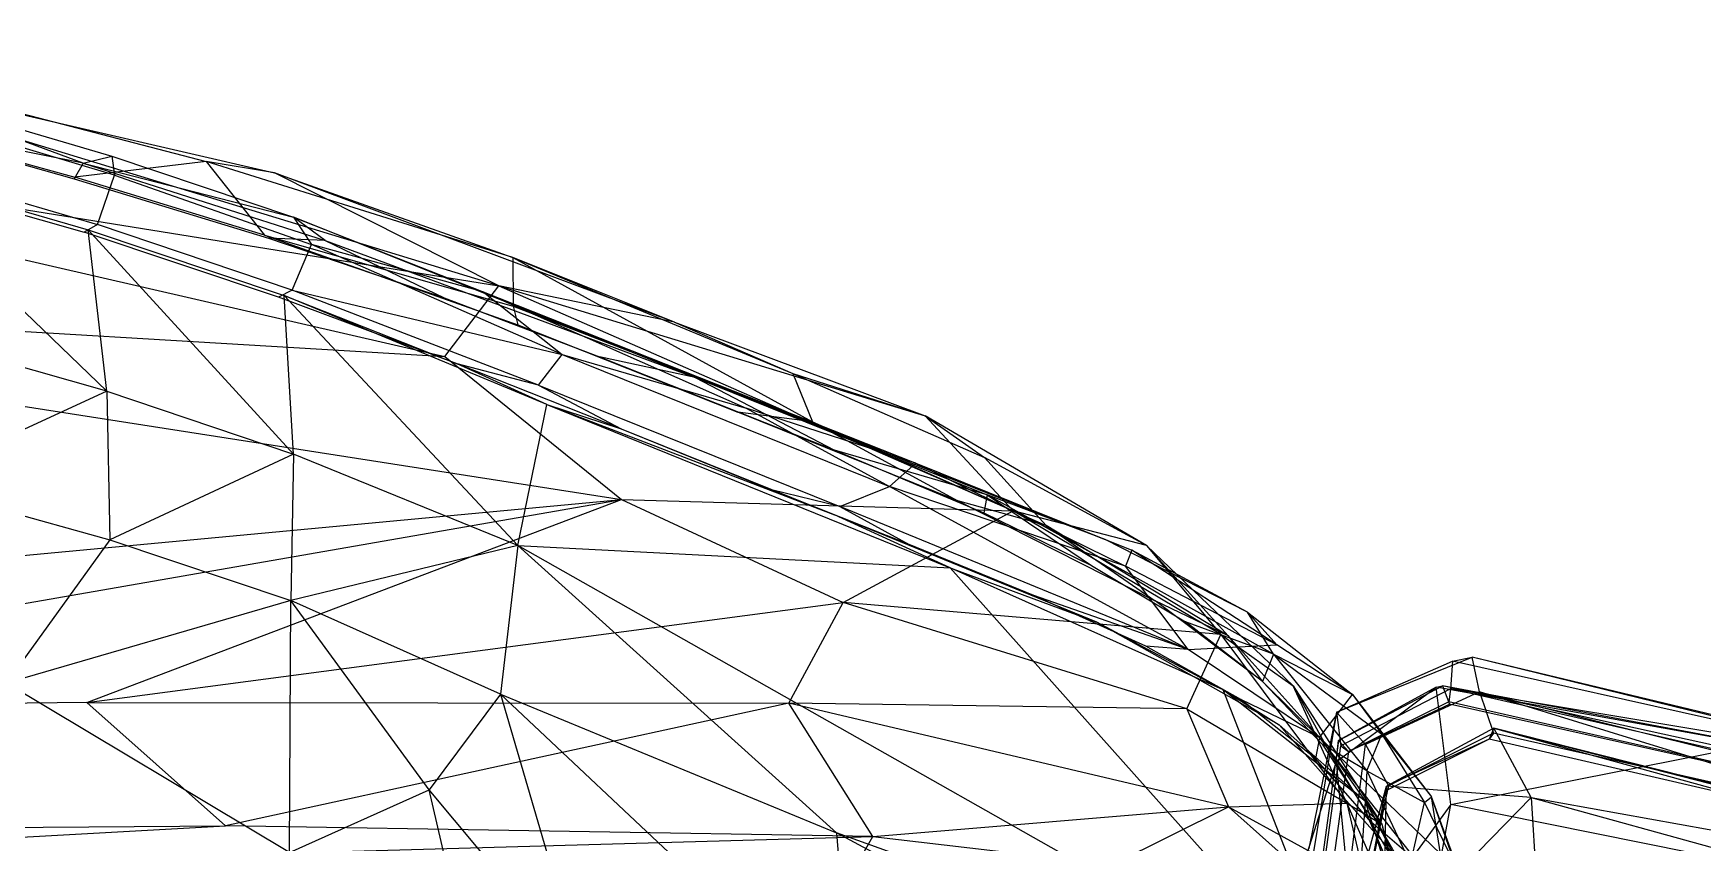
# Model space of a CAD drawing. Extents: x 11992 to 29481, y -6727 to 6811.
# Drawn here: x 17241.6 to 17324.8, y -929.4 to -889 of the extents above; entities that cross this region are included whole.
import ezdxf

# ---------------------------------------------------------------- set-up
doc = ezdxf.new("R2010")
doc.units = 0
doc.header["$MEASUREMENT"] = 0
doc.layers.get('0').update_dxf_attribs({"color": 8, "linetype": 'CONTINUOUS'})

msp = doc.modelspace()

# ---------------------------------------------------------------- linework, layer by layer
for p, q in [((17264.819, -901.636, -1905.94), (17223.566, -889.049, -1805.68)), ((17223.566, -889.049, -1805.68), (17253.644, -896.009, -1854.799)), ((17232.604, -890.831, -1806.711), (17250.234, -895.446, -1839.515)), ((17244.111, -895.52, -1817.021), (17233.565, -891.653, -1794.532)), ((17233.565, -891.653, -1794.532), (17245.539, -895.174, -1814.873)), ((17205.165, -892.037, -1830.814), (17262.122, -905.167, -1935.014)), ((17205.165, -892.037, -1830.814), (17264.819, -901.636, -1905.94)), ((17244.111, -895.52, -1817.021), (17233.147, -893.362, -1798.756)), ((17233.147, -893.362, -1798.756), (17243.654, -896.299, -1817.175)), ((17233.318, -893.357, -1798.525), (17243.687, -896.22, -1816.974)), ((17245.667, -896.125, -1811.964), (17234.921, -892.901, -1793.282)), ((17244.111, -895.52, -1817.021), (17245.539, -895.174, -1814.873)), ((17245.539, -895.174, -1814.873), (17254.588, -898.207, -1835.384)), ((17245.539, -895.174, -1814.873), (17245.667, -896.125, -1811.964)), ((17233.607, -895.948, -1793.688), (17244.154, -898.969, -1812.065)), ((17233.787, -895.803, -1793.783), (17244.346, -898.838, -1812.208)), ((17245.284, -906.898, -1808.182), (17233.787, -895.803, -1793.783)), ((17234.353, -895.535, -1793.017), (17244.821, -898.574, -1811.213)), ((17244.111, -895.52, -1817.021), (17243.654, -896.299, -1817.175)), ((17250.234, -895.446, -1839.515), (17243.687, -896.22, -1816.974)), ((17244.111, -895.52, -1817.021), (17254.588, -898.207, -1835.384)), ((17244.111, -895.52, -1817.021), (17256.159, -899.379, -1843.752)), ((17253.644, -896.009, -1854.799), (17250.234, -895.446, -1839.515)), ((17265.523, -900.222, -1877.182), (17250.234, -895.446, -1839.515)), ((17250.234, -895.446, -1839.515), (17253.147, -899.118, -1837.592)), ((17273.569, -903.451, -1911.038), (17253.644, -896.009, -1854.799)), ((17264.819, -901.636, -1905.94), (17253.644, -896.009, -1854.799)), ((17253.644, -896.009, -1854.799), (17265.523, -900.222, -1877.182)), ((17243.654, -896.299, -1817.175), (17253.339, -899.262, -1838.37)), ((17253.147, -899.118, -1837.592), (17243.687, -896.22, -1816.974)), ((17244.821, -898.574, -1811.213), (17245.667, -896.125, -1811.964)), ((17245.667, -896.125, -1811.964), (17255.486, -899.571, -1833.355)), ((17274.606, -906.214, -1893.97), (17254.588, -898.207, -1835.384)), ((17254.588, -898.207, -1835.384), (17264.036, -901.932, -1857.08)), ((17254.588, -898.207, -1835.384), (17255.486, -899.571, -1833.355)), ((17256.159, -899.379, -1843.752), (17254.588, -898.207, -1835.384)), ((17244.821, -898.574, -1811.213), (17244.154, -898.969, -1812.065)), ((17253.843, -902.207, -1833.311), (17244.154, -898.969, -1812.065)), ((17244.346, -898.838, -1812.208), (17254.584, -910.032, -1828.991)), ((17244.346, -898.838, -1812.208), (17254.128, -902.119, -1833.696)), ((17245.284, -906.898, -1808.182), (17244.346, -898.838, -1812.208)), ((17254.513, -901.849, -1832.361), (17244.821, -898.574, -1811.213)), ((17253.147, -899.118, -1837.592), (17265.536, -902.649, -1869.786)), ((17253.147, -899.118, -1837.592), (17265.765, -903.578, -1870.215)), ((17253.339, -899.262, -1838.37), (17262.091, -902.241, -1860.443)), ((17256.159, -899.379, -1843.752), (17253.339, -899.262, -1838.37)), ((17254.513, -901.849, -1832.361), (17255.486, -899.571, -1833.355)), ((17264.036, -901.932, -1857.08), (17255.486, -899.571, -1833.355)), ((17267.971, -905.058, -1865.402), (17255.486, -899.571, -1833.355)), ((17256.159, -899.379, -1843.752), (17274.606, -906.214, -1893.97)), ((17256.159, -899.379, -1843.752), (17262.091, -902.241, -1860.443)), ((17273.569, -903.451, -1911.038), (17265.523, -900.222, -1877.182)), ((17265.523, -900.222, -1877.182), (17279.479, -906.007, -1917.738)), ((17265.523, -900.222, -1877.182), (17280.459, -908.423, -1914.38)), ((17265.523, -900.222, -1877.182), (17265.536, -902.649, -1869.786)), ((17202.49, -901.607, -1897.579), (17270.937, -912.288, -1986.057)), ((17202.49, -901.607, -1897.579), (17262.122, -905.167, -1935.014)), ((17262.122, -905.167, -1935.014), (17264.819, -901.636, -1905.94)), ((17273.569, -903.451, -1911.038), (17264.819, -901.636, -1905.94)), ((17264.819, -901.636, -1905.94), (17286.072, -908.113, -1949.072)), ((17264.819, -901.636, -1905.94), (17290.453, -912.859, -1989.423)), ((17254.513, -901.849, -1832.361), (17253.843, -902.207, -1833.311)), ((17262.743, -905.524, -1856.097), (17253.843, -902.207, -1833.311)), ((17254.584, -910.032, -1828.991), (17254.128, -902.119, -1833.696)), ((17254.128, -902.119, -1833.696), (17262.739, -905.533, -1856.091)), ((17265.766, -914.588, -1859.261), (17254.128, -902.119, -1833.696)), ((17267.213, -907.551, -1866.118), (17254.128, -902.119, -1833.696)), ((17254.513, -901.849, -1832.361), (17267.971, -905.058, -1865.402)), ((17266.797, -906.597, -1864.392), (17254.513, -901.849, -1832.361)), ((17262.091, -902.241, -1860.443), (17269.83, -905.173, -1881.922)), ((17264.036, -901.932, -1857.08), (17285.608, -910.478, -1921.283)), ((17264.036, -901.932, -1857.08), (17277.155, -907.746, -1892.72)), ((17264.036, -901.932, -1857.08), (17267.971, -905.058, -1865.402)), ((17265.536, -902.649, -1869.786), (17265.765, -903.578, -1870.215)), ((17265.536, -902.649, -1869.786), (17280.459, -908.423, -1914.38)), ((17273.569, -903.451, -1911.038), (17286.072, -908.113, -1949.072)), ((17273.569, -903.451, -1911.038), (17279.479, -906.007, -1917.738)), ((17245.284, -906.898, -1808.182), (17234.765, -903.899, -1789.733)), ((17265.765, -903.578, -1870.215), (17276.728, -907.937, -1902.707)), ((17262.122, -905.167, -1935.014), (17270.937, -912.288, -1986.057)), ((17266.797, -906.597, -1864.392), (17267.971, -905.058, -1865.402)), ((17267.971, -905.058, -1865.402), (17277.155, -907.746, -1892.72)), ((17267.971, -905.058, -1865.402), (17284.29, -911.638, -1914.415)), ((17270.914, -908.775, -1879.08), (17262.739, -905.533, -1856.091)), ((17267.213, -907.551, -1866.118), (17262.739, -905.533, -1856.091)), ((17270.914, -908.765, -1879.078), (17262.743, -905.524, -1856.097)), ((17266.797, -906.597, -1864.392), (17262.743, -905.524, -1856.097)), ((17274.606, -906.214, -1893.97), (17269.83, -905.173, -1881.922)), ((17269.83, -905.173, -1881.922), (17281.543, -909.837, -1917.717)), ((17266.797, -906.597, -1864.392), (17281.811, -912.648, -1909.296)), ((17266.797, -906.597, -1864.392), (17270.914, -908.765, -1879.078)), ((17274.606, -906.214, -1893.97), (17289.157, -912.063, -1941.197)), ((17274.606, -906.214, -1893.97), (17295.046, -914.293, -1959.279)), ((17274.606, -906.214, -1893.97), (17281.543, -909.837, -1917.717)), ((17274.606, -906.214, -1893.97), (17285.608, -910.478, -1921.283)), ((17279.479, -906.007, -1917.738), (17286.072, -908.113, -1949.072)), ((17279.479, -906.007, -1917.738), (17289.026, -910.198, -1950.876)), ((17279.479, -906.007, -1917.738), (17280.459, -908.423, -1914.38)), ((17245.284, -906.898, -1808.182), (17235.299, -911.486, -1793.242)), ((17245.284, -906.898, -1808.182), (17254.584, -910.032, -1828.991)), ((17245.284, -906.898, -1808.182), (17245.432, -914.299, -1811.292)), ((17265.766, -914.588, -1859.261), (17267.213, -907.551, -1866.118)), ((17267.213, -907.551, -1866.118), (17287.317, -915.694, -1927.881)), ((17267.213, -907.551, -1866.118), (17270.914, -908.775, -1879.08)), ((17267.213, -907.551, -1866.118), (17281.549, -913.059, -1911.387)), ((17280.459, -908.423, -1914.38), (17276.728, -907.937, -1902.707)), ((17287.693, -912.356, -1938.411), (17276.728, -907.937, -1902.707)), ((17277.155, -907.746, -1892.72), (17284.29, -911.638, -1914.415)), ((17285.608, -910.478, -1921.283), (17277.155, -907.746, -1892.72)), ((17280.459, -908.423, -1914.38), (17292.094, -913.591, -1954.397)), ((17280.459, -908.423, -1914.38), (17287.693, -912.356, -1938.411)), ((17297.1, -914.588, -1991.382), (17286.072, -908.113, -1949.072)), ((17286.072, -908.113, -1949.072), (17289.026, -910.198, -1950.876)), ((17286.072, -908.113, -1949.072), (17290.453, -912.859, -1989.423)), ((17270.914, -908.765, -1879.078), (17278.414, -911.816, -1901.739)), ((17270.914, -908.775, -1879.08), (17281.549, -913.059, -1911.387)), ((17254.584, -910.032, -1828.991), (17245.432, -914.299, -1811.292)), ((17254.584, -910.032, -1828.991), (17254.454, -917.332, -1831.559)), ((17265.766, -914.588, -1859.261), (17254.584, -910.032, -1828.991)), ((17289.157, -912.063, -1941.197), (17281.543, -909.837, -1917.717)), ((17281.543, -909.837, -1917.717), (17288.988, -912.954, -1943.148)), ((17285.608, -910.478, -1921.283), (17284.29, -911.638, -1914.415)), ((17285.608, -910.478, -1921.283), (17296.362, -914.811, -1958.291)), ((17285.608, -910.478, -1921.283), (17296.049, -915.623, -1954.457)), ((17297.1, -914.588, -1991.382), (17289.026, -910.198, -1950.876)), ((17289.026, -910.198, -1950.876), (17292.094, -913.591, -1954.397)), ((17235.299, -911.486, -1793.242), (17245.432, -914.299, -1811.292)), ((17281.811, -912.648, -1909.296), (17278.414, -911.816, -1901.739)), ((17285.272, -914.532, -1923.489), (17278.414, -911.816, -1901.739)), ((17281.811, -912.648, -1909.296), (17284.29, -911.638, -1914.415)), ((17296.049, -915.623, -1954.457), (17284.29, -911.638, -1914.415)), ((17299.173, -919.765, -1968.149), (17284.29, -911.638, -1914.415)), ((17198.006, -919.133, -2006.77), (17270.937, -912.288, -1986.057)), ((17211.095, -922.727, -2031.351), (17270.937, -912.288, -1986.057)), ((17244.282, -922.418, -2034.602), (17270.937, -912.288, -1986.057)), ((17270.937, -912.288, -1986.057), (17290.453, -912.859, -1989.423)), ((17270.937, -912.288, -1986.057), (17281.983, -917.428, -2018.922)), ((17281.811, -912.648, -1909.296), (17285.272, -914.532, -1923.489)), ((17299.173, -919.765, -1968.149), (17281.811, -912.648, -1909.296)), ((17287.693, -912.356, -1938.411), (17297.537, -917.339, -1975.895)), ((17292.094, -913.591, -1954.397), (17287.693, -912.356, -1938.411)), ((17289.157, -912.063, -1941.197), (17288.988, -912.954, -1943.148)), ((17303.429, -920.002, -1998.616), (17289.157, -912.063, -1941.197)), ((17295.046, -914.293, -1959.279), (17289.157, -912.063, -1941.197)), ((17289.157, -912.063, -1941.197), (17294.352, -915.588, -1963.211)), ((17294.627, -918.402, -1955.212), (17281.549, -913.059, -1911.387)), ((17287.317, -915.694, -1927.881), (17281.549, -913.059, -1911.387)), ((17281.983, -917.428, -2018.922), (17290.453, -912.859, -1989.423)), ((17288.988, -912.954, -1943.148), (17294.352, -915.588, -1963.211)), ((17297.1, -914.588, -1991.382), (17290.453, -912.859, -1989.423)), ((17300.804, -919.023, -2022.403), (17290.453, -912.859, -1989.423)), ((17245.432, -914.299, -1811.292), (17240.274, -921.445, -1812.628)), ((17245.432, -914.299, -1811.292), (17254.454, -917.332, -1831.559)), ((17292.094, -913.591, -1954.397), (17297.537, -917.339, -1975.895)), ((17301.175, -919.089, -1992.252), (17292.094, -913.591, -1954.397)), ((17302.134, -917.909, -1984.059), (17295.046, -914.293, -1959.279)), ((17295.046, -914.293, -1959.279), (17296.362, -914.811, -1958.291)), ((17265.766, -914.588, -1859.261), (17254.454, -917.332, -1831.559)), ((17265.766, -914.588, -1859.261), (17264.899, -921.999, -1860.637)), ((17307.269, -938.083, -1995.451), (17265.766, -914.588, -1859.261)), ((17265.766, -914.588, -1859.261), (17287.317, -915.694, -1927.881)), ((17265.766, -914.588, -1859.261), (17281.65, -928.913, -1914.436)), ((17291.49, -917.078, -1944.379), (17285.272, -914.532, -1923.489)), ((17296.362, -914.811, -1958.291), (17296.049, -915.623, -1954.457)), ((17303.596, -919.536, -1984.535), (17296.362, -914.811, -1958.291)), ((17302.134, -917.909, -1984.059), (17296.362, -914.811, -1958.291)), ((17297.1, -914.588, -1991.382), (17300.804, -919.023, -2022.403)), ((17297.1, -914.588, -1991.382), (17304.408, -921.577, -2024.316)), ((17297.1, -914.588, -1991.382), (17301.175, -919.089, -1992.252)), ((17307.269, -938.083, -1995.451), (17287.317, -915.694, -1927.881)), ((17300.916, -921.78, -1976.511), (17287.317, -915.694, -1927.881)), ((17287.317, -915.694, -1927.881), (17294.627, -918.402, -1955.212)), ((17294.352, -915.588, -1963.211), (17299.047, -918.391, -1982.624)), ((17303.596, -919.536, -1984.535), (17296.049, -915.623, -1954.457)), ((17299.173, -919.765, -1968.149), (17296.049, -915.623, -1954.457)), ((17254.454, -917.332, -1831.559), (17240.274, -921.445, -1812.628)), ((17244.282, -922.418, -2034.602), (17281.983, -917.428, -2018.922)), ((17254.382, -929.888, -1848.047), (17254.454, -917.332, -1831.559)), ((17261.354, -926.773, -1857.038), (17254.454, -917.332, -1831.559)), ((17264.899, -921.999, -1860.637), (17254.454, -917.332, -1831.559)), ((17279.278, -922.445, -2041.902), (17281.983, -917.428, -2018.922)), ((17300.804, -919.023, -2022.403), (17281.983, -917.428, -2018.922)), ((17299.115, -922.723, -2041.228), (17281.983, -917.428, -2018.922)), ((17297.071, -919.608, -1964.482), (17291.49, -917.078, -1944.379)), ((17299.173, -919.765, -1968.149), (17291.49, -917.078, -1944.379)), ((17302.863, -921.359, -2000.66), (17297.537, -917.339, -1975.895)), ((17301.175, -919.089, -1992.252), (17297.537, -917.339, -1975.895)), ((17300.916, -921.78, -1976.511), (17294.627, -918.402, -1955.212)), ((17303.705, -923.532, -1991.712), (17294.627, -918.402, -1955.212)), ((17303.429, -920.002, -1998.616), (17299.047, -918.391, -1982.624)), ((17302.877, -921.364, -2000.662), (17299.047, -918.391, -1982.624)), ((17303.429, -920.002, -1998.616), (17302.134, -917.909, -1984.059)), ((17302.134, -917.909, -1984.059), (17307.37, -922.008, -2002.717)), ((17302.134, -917.909, -1984.059), (17303.596, -919.536, -1984.535)), ((17299.115, -922.723, -2041.228), (17300.804, -919.023, -2022.403)), ((17300.804, -919.023, -2022.403), (17304.408, -921.577, -2024.316)), ((17300.804, -919.023, -2022.403), (17307.077, -927.434, -2050.601)), ((17301.175, -919.089, -1992.252), (17305.952, -924.408, -2016.663)), ((17301.175, -919.089, -1992.252), (17302.863, -921.359, -2000.66)), ((17299.173, -919.765, -1968.149), (17297.071, -919.608, -1964.482)), ((17301.81, -922.268, -1983.476), (17297.071, -919.608, -1964.482)), ((17299.173, -919.765, -1968.149), (17303.596, -919.536, -1984.535)), ((17305.716, -924.164, -1996.96), (17299.173, -919.765, -1968.149)), ((17303.429, -920.002, -1998.616), (17302.877, -921.364, -2000.662)), ((17303.429, -920.002, -1998.616), (17308.075, -925.824, -2026.726)), ((17303.429, -920.002, -1998.616), (17308.827, -924, -2017.639)), ((17303.429, -920.002, -1998.616), (17307.37, -922.008, -2002.717)), ((17307.37, -922.008, -2002.717), (17303.596, -919.536, -1984.535)), ((17306.563, -922.898, -2000.687), (17313.337, -920.148, -2000.628)), ((17306.563, -922.898, -2000.687), (17312.356, -920.358, -2002.63)), ((17312.356, -920.358, -2002.63), (17312.25, -921.738, -2004.379)), ((17312.356, -920.358, -2002.63), (17313.337, -920.148, -2000.628)), ((17336.768, -925.803, -2002.57), (17312.356, -920.358, -2002.63)), ((17313.695, -921.878, -1999.309), (17313.337, -920.148, -2000.628)), ((17336.768, -925.803, -2002.57), (17313.337, -920.148, -2000.628)), ((17356.9, -930.844, -2000.06), (17313.337, -920.148, -2000.628)), ((17254.382, -929.888, -1848.047), (17240.274, -921.445, -1812.628)), ((17307.269, -938.083, -1995.451), (17300.916, -921.78, -1976.511)), ((17300.916, -921.78, -1976.511), (17303.705, -923.532, -1991.712)), ((17308.008, -927.351, -2010.087), (17300.916, -921.78, -1976.511)), ((17302.863, -921.359, -2000.66), (17305.952, -924.408, -2016.663)), ((17302.877, -921.364, -2000.662), (17305.85, -924.485, -2016.946)), ((17307.077, -927.434, -2050.601), (17304.408, -921.577, -2024.316)), ((17304.408, -921.577, -2024.316), (17305.952, -924.408, -2016.663)), ((17304.408, -921.577, -2024.316), (17308.833, -928.475, -2037.356)), ((17306.554, -925.371, -2015.253), (17311.543, -921.65, -2019.834)), ((17306.678, -924.316, -2003.126), (17311.861, -921.586, -2004.093)), ((17311.543, -921.65, -2019.834), (17306.678, -924.316, -2003.126)), ((17312.25, -921.738, -2004.379), (17306.778, -924.57, -2003.56)), ((17311.543, -921.65, -2019.834), (17311.861, -921.586, -2004.093)), ((17312.268, -927.505, -2044.618), (17311.543, -921.65, -2019.834)), ((17327.392, -924.51, -2023.553), (17311.543, -921.65, -2019.834)), ((17339.01, -927.533, -2004.212), (17311.861, -921.586, -2004.093)), ((17311.861, -921.586, -2004.093), (17312.196, -922.496, -2003.849)), ((17327.392, -924.51, -2023.553), (17311.861, -921.586, -2004.093)), ((17312.25, -921.738, -2004.379), (17312.169, -922.389, -2003.748)), ((17336.768, -925.803, -2002.57), (17312.25, -921.738, -2004.379)), ((17354.814, -931.466, -2003.542), (17312.25, -921.738, -2004.379)), ((17244.282, -922.418, -2034.602), (17211.095, -922.727, -2031.351)), ((17244.282, -922.418, -2034.602), (17251.189, -928.564, -2058.057)), ((17244.282, -922.418, -2034.602), (17279.278, -922.445, -2041.902)), ((17279.278, -922.445, -2041.902), (17251.189, -928.564, -2058.057)), ((17264.899, -921.999, -1860.637), (17261.354, -926.773, -1857.038)), ((17264.899, -921.999, -1860.637), (17281.65, -928.913, -1914.436)), ((17264.899, -921.999, -1860.637), (17282.442, -938.479, -1924.806)), ((17264.899, -921.999, -1860.637), (17268.969, -935.887, -1887.625)), ((17301.183, -927.618, -2056.676), (17279.278, -922.445, -2041.902)), ((17283.465, -929.103, -2062.069), (17279.278, -922.445, -2041.902)), ((17299.115, -922.723, -2041.228), (17279.278, -922.445, -2041.902)), ((17305.523, -925.214, -2001.11), (17301.81, -922.268, -1983.476)), ((17305.716, -924.164, -1996.96), (17301.81, -922.268, -1983.476)), ((17305.716, -924.164, -1996.96), (17307.37, -922.008, -2002.717)), ((17307.161, -924.864, -2003.044), (17312.196, -922.496, -2003.849)), ((17312.169, -922.389, -2003.748), (17307.162, -924.864, -2003.044)), ((17307.37, -922.008, -2002.717), (17308.827, -924, -2017.639)), ((17307.37, -922.008, -2002.717), (17311.309, -927.11, -2025.089)), ((17313.695, -921.878, -1999.309), (17308.009, -924.509, -1998.374)), ((17341.754, -929.098, -2003.706), (17312.169, -922.389, -2003.748)), ((17341.091, -928.95, -2003.784), (17312.196, -922.496, -2003.849)), ((17336.642, -928.962, -1999.191), (17313.695, -921.878, -1999.309)), ((17313.695, -921.878, -1999.309), (17362.817, -934.156, -1998.899)), ((17313.695, -921.878, -1999.309), (17314.397, -923.939, -1999.097)), ((17299.115, -922.723, -2041.228), (17307.077, -927.434, -2050.601)), ((17299.115, -922.723, -2041.228), (17301.183, -927.618, -2056.676)), ((17306.563, -922.898, -2000.687), (17305.192, -929.701, -1998.666)), ((17306.563, -922.898, -2000.687), (17305.372, -930.154, -2001.917)), ((17306.563, -922.898, -2000.687), (17306.778, -924.57, -2003.56)), ((17306.563, -922.898, -2000.687), (17308.009, -924.509, -1998.374)), ((17309.388, -929.937, -2024.152), (17303.705, -923.532, -1991.712)), ((17308.008, -927.351, -2010.087), (17303.705, -923.532, -1991.712)), ((17305.716, -924.164, -1996.96), (17305.523, -925.214, -2001.11)), ((17310.631, -930.373, -2026.725), (17305.716, -924.164, -1996.96)), ((17305.716, -924.164, -1996.96), (17311.761, -929.959, -2029.608)), ((17308.075, -925.824, -2026.726), (17308.827, -924, -2017.639)), ((17308.827, -924, -2017.639), (17311.309, -927.11, -2025.089)), ((17308.827, -924, -2017.639), (17310.96, -927.398, -2031.721)), ((17314.413, -923.7, -1999.302), (17309.059, -926.593, -1998.889)), ((17314.186, -924.247, -1999.929), (17309.059, -926.593, -1998.889)), ((17314.186, -924.247, -1999.929), (17309.132, -926.766, -1998.78)), ((17314.397, -923.939, -1999.097), (17309.163, -926.577, -1997.999)), ((17314.413, -923.7, -1999.302), (17314.186, -924.247, -1999.929)), ((17314.397, -923.939, -1999.097), (17314.186, -924.247, -1999.929)), ((17327.976, -927.433, -2000.199), (17314.186, -924.247, -1999.929)), ((17327.976, -927.433, -2000.199), (17314.186, -924.247, -1999.929)), ((17336.642, -928.962, -1999.191), (17314.397, -923.939, -1999.097)), ((17316.279, -927.157, -1995.51), (17314.413, -923.7, -1999.302)), ((17314.413, -923.7, -1999.302), (17342.965, -931, -1999.936)), ((17314.413, -923.7, -1999.302), (17327.976, -927.433, -2000.199)), ((17357.368, -934.555, -1998.851), (17314.413, -923.7, -1999.302)), ((17306.678, -924.316, -2003.126), (17305.826, -930.474, -2001.525)), ((17308.075, -925.824, -2026.726), (17305.85, -924.485, -2016.946)), ((17305.85, -924.485, -2016.946), (17307.975, -927.733, -2031.075)), ((17305.92, -930.812, -2002.07), (17306.778, -924.57, -2003.56)), ((17307.962, -927.728, -2031.078), (17305.952, -924.408, -2016.663)), ((17308.833, -928.475, -2037.356), (17305.952, -924.408, -2016.663)), ((17307.161, -924.864, -2003.044), (17306.351, -930.748, -2001.524)), ((17307.162, -924.864, -2003.044), (17306.351, -930.748, -2001.524)), ((17306.554, -925.371, -2015.253), (17306.678, -924.316, -2003.126)), ((17306.678, -924.316, -2003.126), (17307.161, -924.864, -2003.044)), ((17306.736, -934.651, -1995.281), (17308.009, -924.509, -1998.374)), ((17306.778, -924.57, -2003.56), (17307.162, -924.864, -2003.044)), ((17308.009, -924.509, -1998.374), (17309.163, -926.577, -1997.999)), ((17312.268, -927.505, -2044.618), (17327.392, -924.51, -2023.553)), ((17306.554, -925.371, -2015.253), (17303.65, -934.437, -2017.503)), ((17308.294, -928.374, -2017.007), (17305.523, -925.214, -2001.11)), ((17306.554, -925.371, -2015.253), (17307.396, -934.174, -2047.316)), ((17308.075, -925.824, -2026.726), (17307.975, -927.733, -2031.075)), ((17308.075, -925.824, -2026.726), (17310.257, -930.464, -2043.468)), ((17308.075, -925.824, -2026.726), (17310.96, -927.398, -2031.721)), ((17254.382, -929.888, -1848.047), (17261.354, -926.773, -1857.038)), ((17263.888, -937.743, -1879.609), (17261.354, -926.773, -1857.038)), ((17268.969, -935.887, -1887.625), (17261.354, -926.773, -1857.038)), ((17307.707, -931.617, -1996.489), (17309.059, -926.593, -1998.889)), ((17308.146, -931.371, -1996.247), (17309.163, -926.577, -1997.999)), ((17308.168, -931.39, -1997.08), (17309.059, -926.593, -1998.889)), ((17308.168, -931.39, -1997.08), (17309.132, -926.766, -1998.78)), ((17308.902, -934.694, -1992.328), (17309.059, -926.593, -1998.889)), ((17316.279, -927.157, -1995.51), (17309.059, -926.593, -1998.889)), ((17309.163, -926.577, -1997.999), (17309.132, -926.766, -1998.78)), ((17283.465, -929.103, -2062.069), (17301.183, -927.618, -2056.676)), ((17295.414, -930.49, -2062.988), (17301.183, -927.618, -2056.676)), ((17301.183, -927.618, -2056.676), (17307.077, -927.434, -2050.601)), ((17301.183, -927.618, -2056.676), (17308.004, -931.348, -2059.614)), ((17306.471, -932.331, -2062.772), (17301.183, -927.618, -2056.676)), ((17307.077, -927.434, -2050.601), (17308.004, -931.348, -2059.614)), ((17307.077, -927.434, -2050.601), (17308.833, -928.475, -2037.356)), ((17307.077, -927.434, -2050.601), (17310.701, -935.708, -2056.899)), ((17307.269, -938.083, -1995.451), (17308.008, -927.351, -2010.087)), ((17312.268, -927.505, -2044.618), (17307.396, -934.174, -2047.316)), ((17312.145, -940.51, -2020.107), (17308.008, -927.351, -2010.087)), ((17311.749, -933.915, -2037.364), (17308.008, -927.351, -2010.087)), ((17308.008, -927.351, -2010.087), (17309.388, -929.937, -2024.152)), ((17308.902, -934.694, -1992.328), (17316.279, -927.157, -1995.51)), ((17310.257, -930.464, -2043.468), (17310.96, -927.398, -2031.721)), ((17310.96, -927.398, -2031.721), (17311.309, -927.11, -2025.089)), ((17310.96, -927.398, -2031.721), (17312.785, -931.152, -2043.223)), ((17312.785, -931.152, -2043.223), (17311.309, -927.11, -2025.089)), ((17311.761, -929.959, -2029.608), (17311.309, -927.11, -2025.089)), ((17313.911, -934.537, -2048.275), (17311.309, -927.11, -2025.089)), ((17311.323, -932.577, -2056.07), (17312.268, -927.505, -2044.618)), ((17349.556, -934.996, -2040.134), (17312.268, -927.505, -2044.618)), ((17316.279, -927.157, -1995.51), (17357.368, -934.555, -1998.851)), ((17316.279, -927.157, -1995.51), (17358.362, -938.801, -1994.933)), ((17316.279, -927.157, -1995.51), (17316.695, -933.944, -1991.778)), ((17307.962, -927.728, -2031.078), (17309.394, -931.076, -2042.791)), ((17308.833, -928.475, -2037.356), (17307.962, -927.728, -2031.078)), ((17307.975, -927.733, -2031.075), (17309.408, -931.084, -2042.791)), ((17310.203, -931.677, -2030.752), (17308.294, -928.374, -2017.007)), ((17310.631, -930.373, -2026.725), (17308.294, -928.374, -2017.007)), ((17199.142, -928.979, -2055.667), (17251.189, -928.564, -2058.057)), ((17199.692, -931.437, -2060.131), (17251.189, -928.564, -2058.057)), ((17199.692, -931.437, -2060.131), (17283.465, -929.103, -2062.069)), ((17283.465, -929.103, -2062.069), (17251.189, -928.564, -2058.057)), ((17281.275, -932.938, -2065.913), (17283.465, -929.103, -2062.069)), ((17305.442, -941.657, -1989.863), (17281.65, -928.913, -1914.436)), ((17307.269, -938.083, -1995.451), (17281.65, -928.913, -1914.436)), ((17281.65, -928.913, -1914.436), (17282.442, -938.479, -1924.806)), ((17283.465, -929.103, -2062.069), (17295.414, -930.49, -2062.988)), ((17308.833, -928.475, -2037.356), (17309.394, -931.076, -2042.791)), ((17308.833, -928.475, -2037.356), (17310.701, -935.708, -2056.899))]:
    msp.add_line(p, q)

doc.saveas('drawing.dxf')
